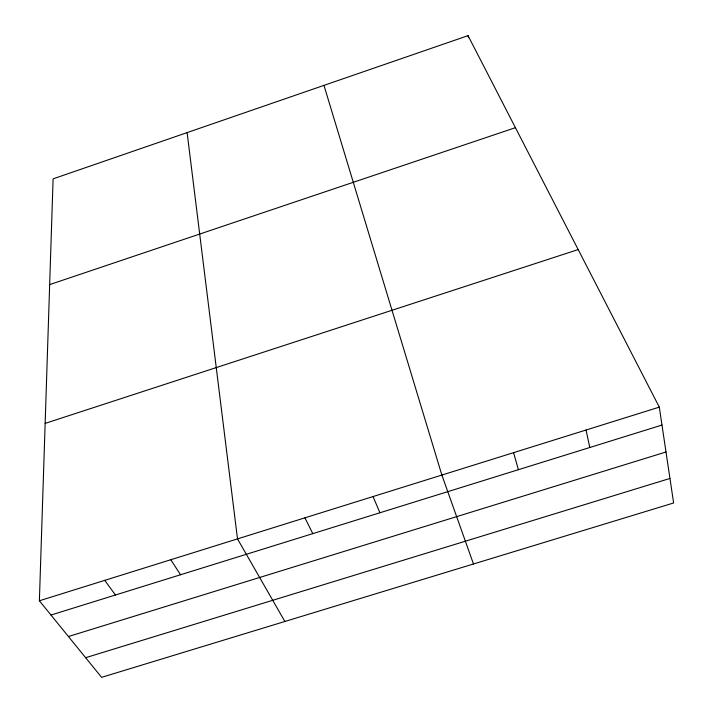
<?xml version="1.0" encoding="UTF-8"?>
<svg xmlns="http://www.w3.org/2000/svg" width="713" height="713" viewBox="0 0 713 713"><rect width="100%" height="100%" fill="white"/><g stroke="black" fill="none" stroke-linecap="round" stroke-linejoin="round"><path stroke-width="1.07" d="M39.384 600.774L53.101 178.856L468.04 35.65L659.311 407.141L673.616 502.977L101.594 677.35L39.384 600.774L659.311 407.141M49.66 284.603L515.428 127.68M45.151 423.397L578.181 249.568M50.98 615.043L661.985 425.055M68.439 636.531L666.004 451.989M85.631 657.698L669.953 478.45M104.749 580.355L115.435 594.999M170.781 559.732L180.549 574.749M284.87 621.478L237.5 538.894L187.109 132.6M304.914 517.834L312.793 533.636M373.033 496.56L379.931 512.754M473.477 563.983L441.873 475.063L323.96 85.373M513.565 452.666L518.413 469.698M468.04 35.65L468.548 37.762M586.033 430.028L589.811 447.497"/></g></svg>
